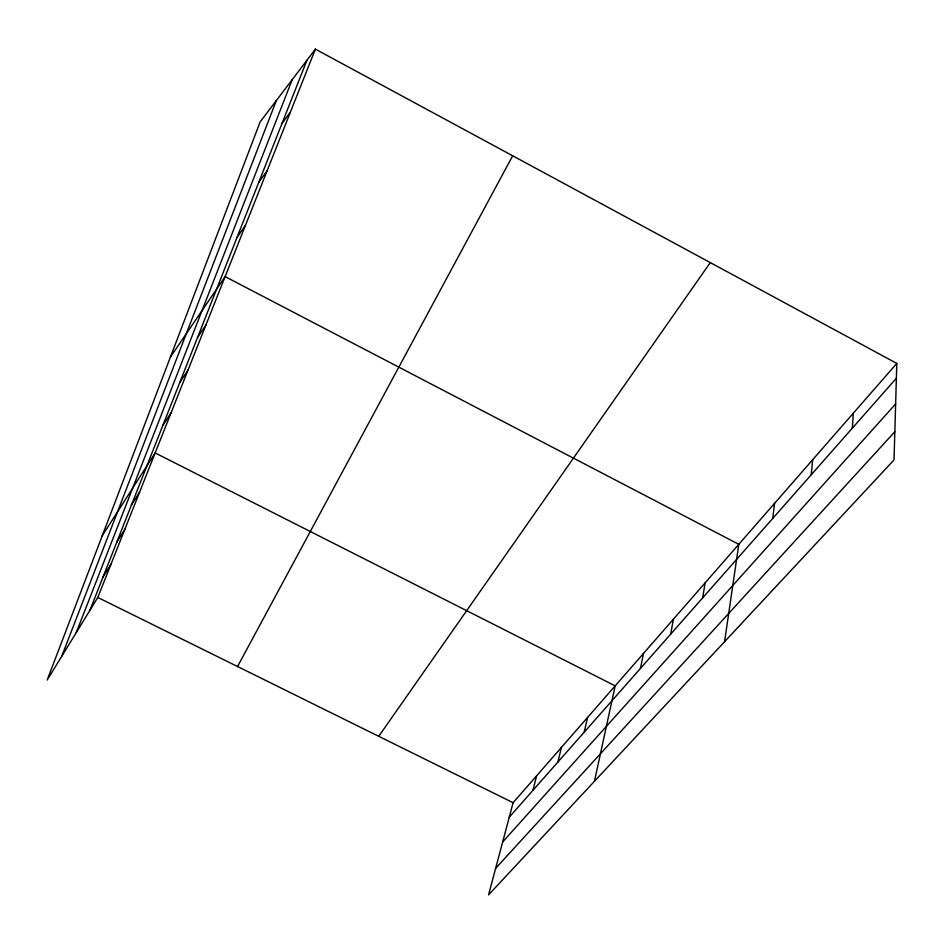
<?xml version="1.0" encoding="UTF-8"?>
<svg xmlns="http://www.w3.org/2000/svg" width="944" height="944" viewBox="0 0 944 944"><rect width="100%" height="100%" fill="white"/><g stroke="black" fill="none" stroke-linecap="round" stroke-linejoin="round"><path stroke-width="1.42" d="M896.8 363.416L894.027 459.94L488.579 894.865L513.111 802.719L896.8 363.416L315.39 49.135L260.155 121.882L47.2 680.01L97.798 597.458L315.39 49.135M852.349 428.163L853.317 413.201M811.226 474.785L812.666 459.752M772.723 518.445L774.564 503.364M724.579 641.696L738.798 544.322L225.12 276.616L170.404 357.103M702.631 597.918L705.144 582.849M670.641 634.191L673.438 619.158M640.469 668.411L643.489 653.437M594.449 781.29L615.181 685.863L155.146 452.943L102.212 535.826M584.147 732.261L587.581 717.464M557.857 762.091L561.432 747.388M532.923 790.352L536.652 775.767M61.749 656.269L276.344 100.548M76.252 632.61L292.227 79.626M89.869 610.39L306.93 60.274M237.558 666.523L512.686 155.784M102.967 577.173L110.979 564.217M116.808 542.116L124.903 529.159M131.417 505.075L139.594 492.119M162.805 425.532L171.124 412.681M179.679 382.78L188.045 370.024M197.591 337.374L206.016 324.748M236.979 237.546L245.475 225.321M378.733 736.308L710.289 262.597M258.703 182.499L267.199 170.569M281.961 123.558L290.457 111.97M509.264 817.185L896.375 378.237M502.656 842.001L895.632 403.961M495.624 868.397L894.841 431.715M97.798 597.458L513.111 802.719"/></g></svg>
